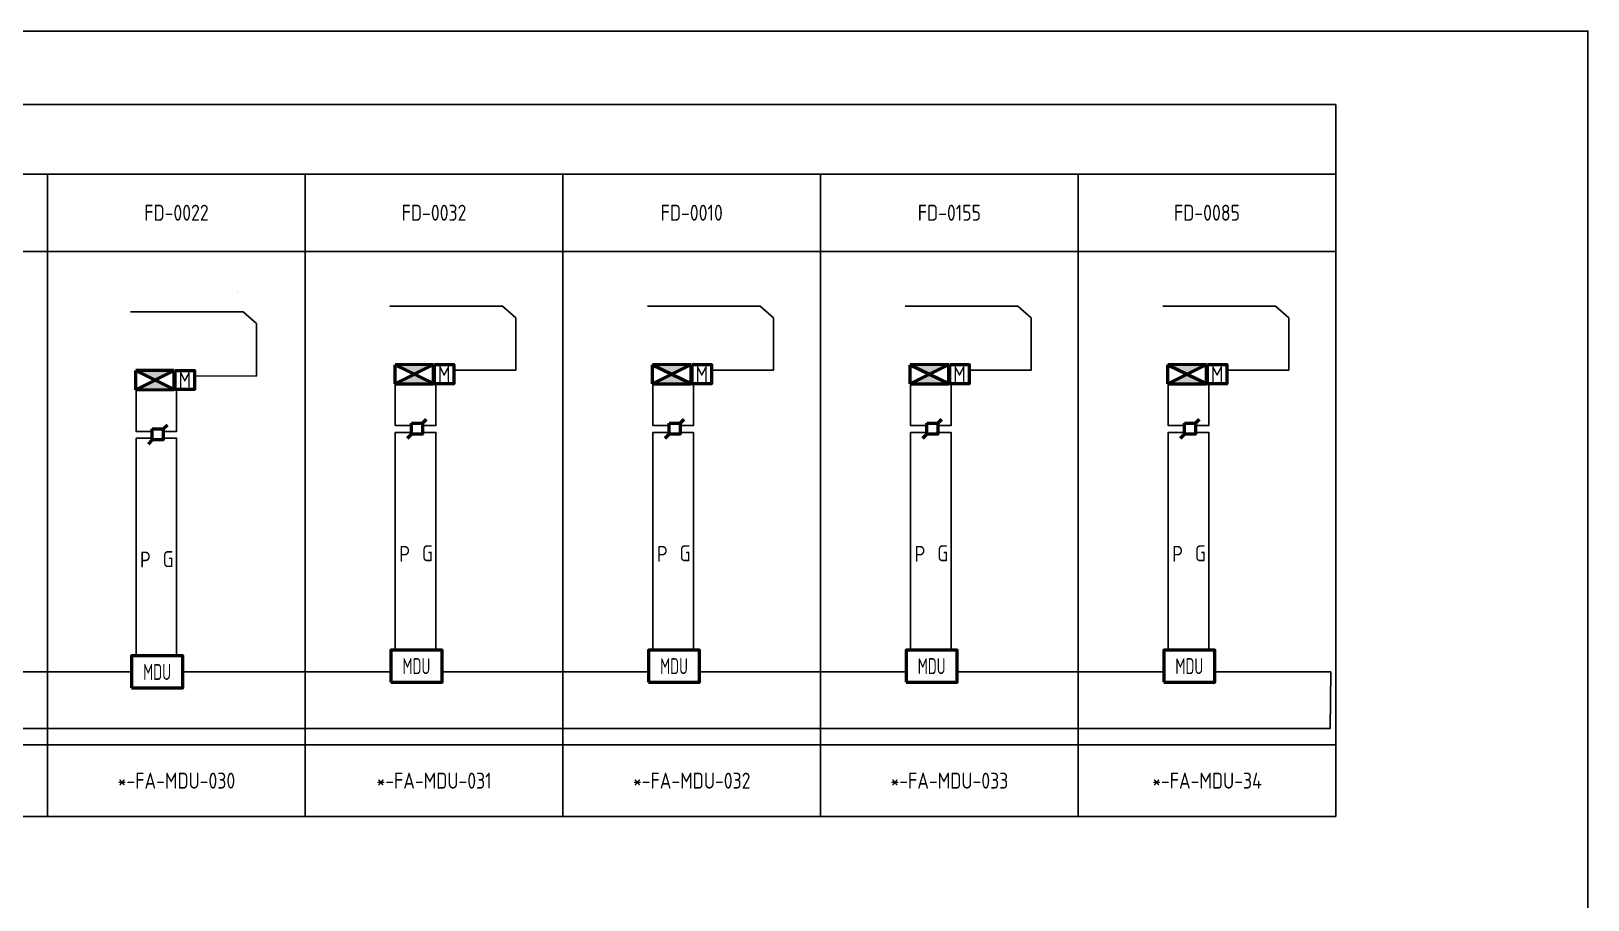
# Model space of a CAD drawing. Header units: millimetres. Extents: x 127230 to 906013, y -355313 to -209225.
# Drawn here: x 346038 to 370338, y -270844 to -257273 of the extents above; entities that cross this region are included whole.
import ezdxf
from ezdxf.enums import TextEntityAlignment as Align

# ---------------------------------------------------------------- set-up
doc = ezdxf.new("R2018")
doc.units = ezdxf.units.MM
doc.linetypes.add('Cплошная', pattern=[0])
for name, color, linetype, lineweight in [('14', 250, 'Continuous', 0), ('GM_кабель_СПС', 6, 'Continuous', 25), ('АТ_ПС_ИП_025', 1, 'Continuous', 25), ('АТ_ПС_ППКП_025', 5, 'Continuous', 25), ('АТ_ПС_Текст_025', 7, 'Continuous', 25), ('АТ_ПС_Трасса_100', 1, 'Continuous', 100)]:
    doc.layers.add(name, color=color, linetype=linetype, lineweight=lineweight)
doc.layers.add('ПС2', color=230, linetype='Continuous')
doc.styles.add('GLE_OASR_TextStyle', font='GOST2304A.ttf')
doc.styles.get("Standard").update_dxf_attribs({"font": 'gost_0.ttf'})
doc.styles.add('ГОСТ 2.304', font='CS_Gost2304.shx', dxfattribs={"width": 0.8})
doc.styles.add('Текст Т', font='isocpeur.ttf')

# ---------------------------------------------------------------- blocks, each defined once
blk = doc.blocks.new('*U53')
at = {"color": 0, "lineweight": 30, "width": 1.001, "flags": 104}
blk.add_attdef('ТЕКСТ1', text='', height=2.5, dxfattribs=at).set_placement((0.55, 3.27), align=Align.TOP_LEFT)
at = {"color": 0, "lineweight": 0}
blk.add_wipeout([(0, 4.3), (16.02, 4.3), (16.02, 0), (0, 0)], dxfattribs=at)
blk = doc.blocks.new('*U54')
at = {"color": 0, "lineweight": 30, "width": 1.001, "flags": 104}
blk.add_attdef('ТЕКСТ1', text='', height=2.5, dxfattribs=at).set_placement((0.55, 3.27), align=Align.TOP_LEFT)
at = {"color": 0, "lineweight": 0}
blk.add_wipeout([(0, 4.3), (21.07, 4.3), (21.07, 0), (0, 0)], dxfattribs=at)
blk = doc.blocks.new('*U49')
at = {"linetype": 'Continuous', "lineweight": 25}
blk.add_wipeout([(-1.5, -1.5), (-1.5, 1.5), (1.5, 1.5), (1.5, -1.5)], dxfattribs=at)
at = {"color": 0, "linetype": 'Continuous', "lineweight": -2}
for p, q in [((1.5, 1.5), (2.63, 2.63)), ((-1.5, -1.5), (-2.63, -2.63))]:
    blk.add_line(p, q, dxfattribs=at)
blk.add_lwpolyline([(-1.5, 1.5), (1.5, 1.5), (1.5, -1.5), (-1.5, -1.5)], close=True, dxfattribs=at)
blk = doc.blocks.new('*U52')
at = {"linetype": 'Continuous', "lineweight": -2}
h = blk.add_hatch(color=0, dxfattribs=at)
h.dxf.hatch_style = 1
h.paths.add_polyline_path([(-6, 2.97), (-2.98, 1.48), (0, 2.97)])
h.paths.add_polyline_path([(-2.98, 1.48), (-6, -0.03), (0, -0.03), (0, 0)])
at = {"color": 0, "linetype": 'Continuous', "lineweight": -2}
for p, q in [((-6, -0.03), (-6, 2.97)), ((0, 2.97), (-6, 2.97)), ((-6, 2.97), (0, 0)), ((-6, -0.03), (0, 2.97)), ((0, -0.03), (0, 2.97)), ((0, 1.47), (0.18, 1.47)), ((-6, -0.03), (0, -0.03))]:
    blk.add_line(p, q, dxfattribs=at)
blk.add_lwpolyline([(0.18, 2.97), (3.18, 2.97), (3.18, -0.03), (0.18, -0.03)], close=True, dxfattribs=at)
at = {"color": 0, "linetype": 'Continuous', "lineweight": -2, "style": 'GLE_OASR_TextStyle'}
blk.add_text('М', height=2.5, dxfattribs=at).set_placement((1.68, 1.47), align=Align.MIDDLE_CENTER)
blk = doc.blocks.new('*U51')
at = {"color": 0, "linetype": 'Continuous', "lineweight": -2}
blk.add_lwpolyline([(-8, -0.03), (0, -0.03), (0, 4.97), (-8, 4.97)], close=True, dxfattribs=at)
at = {"color": 0, "linetype": 'Continuous', "lineweight": -2, "style": 'ГОСТ 2.304', "width": 0.8, "flags": 4}
blk.add_attdef('НАДПИСЬ', text='', height=2.5, dxfattribs=at).set_placement((-4, 2.47), align=Align.MIDDLE_CENTER)
blk = doc.blocks.new('*U50')
at = {"color": 0, "lineweight": 0}
blk.add_wipeout([(-2.08, 6.13), (-19.65, 6.12), (-19.65, 1.83), (-2.08, 1.83)], dxfattribs=at)
at = {"color": 0, "linetype": 'Cплошная', "lineweight": 25}
for q in [(-19.65, 1.83), (0, 0)]:
    blk.add_line((-2.08, 1.83), q, dxfattribs=at)
at = {"color": 0, "lineweight": 30, "flags": 104}
blk.add_attdef('ТЕКСТ1', text='', height=2.5, dxfattribs=at).set_placement((-2.99, 5.1), align=Align.TOP_RIGHT)
blk = doc.blocks.new('*T83')
at = {"color": 7, "linetype": 'ByBlock', "transparency": 16777216}
for p, q in [((0, 0), (156845, 0)), ((0, 0), (0, -11120)), ((40217, 0), (40217, -11120)), ((44238, 0), (44238, -11120)), ((48260, 0), (48260, -11120)), ((88477, 0), (88477, -11120)), ((92498, 0), (92498, -11120)), ((96520, 0), (96520, -11120)), ((100542, 0), (100542, -11120)), ((104563, 0), (104563, -11120)), ((156845, 0), (156845, -11120)), ((0, -1085), (4022, -1085)), ((4022, -1085), (4022, -11120)), ((8043, -1085), (8043, -11120)), ((12065, -1085), (12065, -11120)), ((16087, -1085), (16087, -11120)), ((20108, -1085), (20108, -11120)), ((24130, -1085), (24130, -11120)), ((28152, -1085), (28152, -11120)), ((32173, -1085), (32173, -11120)), ((36195, -1085), (36195, -11120)), ((40217, -1085), (156845, -1085)), ((52282, -1085), (52282, -11120)), ((56303, -1085), (56303, -11120)), ((60325, -1085), (60325, -11120)), ((64347, -1085), (64347, -11120)), ((68368, -1085), (68368, -11120)), ((72390, -1085), (72390, -11120)), ((76412, -1085), (76412, -11120)), ((80433, -1085), (80433, -11120)), ((84455, -1085), (84455, -11120)), ((108585, -1085), (108585, -11120)), ((112607, -1085), (112607, -11120)), ((116628, -1085), (116628, -11120)), ((120650, -1085), (120650, -11120)), ((124672, -1085), (124672, -11120)), ((128693, -1085), (128693, -11120)), ((132715, -1085), (132715, -11120)), ((136737, -1085), (136737, -11120)), ((140758, -1085), (140758, -11120)), ((144780, -1085), (144780, -11120)), ((148802, -1085), (148802, -11120)), ((152823, -1085), (152823, -11120)), ((0, -2294), (156845, -2294)), ((0, -10002), (156845, -10002)), ((0, -11120), (156845, -11120))]:
    blk.add_line(p, q, dxfattribs=at)
at = {"color": 0, "linetype": 'ByBlock', "lineweight": -2, "transparency": 16777216}
blk.add_line((4022, -1085), (40217, -1085), dxfattribs=at)
at = {"color": 7, "transparency": 16777216, "attachment_point": 5}
for s, insert, char_height, width, style in [('Управление противопожарными клапанами', (94509, -542), 250, 4020.47, 'GLE_OASR_TextStyle'), ('Управление противопожарными клапанами', (20108, -542), 250, 40215.47, 'GLE_OASR_TextStyle'), ('Управление противопожарными клапанами', (68368, -542), 250, 40215.47, 'GLE_OASR_TextStyle'), ('Управление противопожарными клапанами', (130704, -542), 250, 52280.47, 'GLE_OASR_TextStyle'), ('Управление противопожарными клапанами', (42227, -542), 0.18, 4020.47, 'Текст Т'), ('Управление противопожарными клапанами', (46249, -542), 0.18, 4020.47, 'Текст Т'), ('Управление противопожарными клапанами', (90488, -542), 0.18, 4020.47, 'Текст Т'), ('Управление противопожарными клапанами', (98531, -542), 0.18, 4020.47, 'Текст Т'), ('Управление противопожарными клапанами', (102553, -542), 0.18, 4020.47, 'Текст Т'), ('Дистанционный пуск ^Jсистемы дымоудаления', (42227, -1689), 250, 4020.47, 'GLE_OASR_TextStyle'), ('Дистанционный пуск ^Jсистемы дымоудаления', (46249, -1689), 250, 4020.47, 'GLE_OASR_TextStyle'), ('Дистанционный пуск ^Jсистемы дымоудаления', (90488, -1689), 250, 4020.47, 'GLE_OASR_TextStyle'), ('Дистанционный пуск ^Jсистемы дымоудаления', (98531, -1689), 250, 4020.47, 'GLE_OASR_TextStyle'), ('Дистанционный пуск ^Jсистемы дымоудаления', (102553, -1689), 250, 4020.47, 'GLE_OASR_TextStyle'), ('FD-0142', (2011, -1689), 250, 4020.47, 'GLE_OASR_TextStyle'), ('FD-0141', (6032, -1689), 250, 4020.47, 'GLE_OASR_TextStyle'), ('FD-0027', (10054, -1689), 250, 4020.47, 'GLE_OASR_TextStyle'), ('FD-0005', (14076, -1689), 250, 4020.47, 'GLE_OASR_TextStyle'), ('SD-0004', (18097, -1689), 250, 4020.47, 'GLE_OASR_TextStyle'), ('FD-0004', (22119, -1689), 250, 4020.47, 'GLE_OASR_TextStyle'), ('FD-0140', (26141, -1689), 250, 4020.47, 'GLE_OASR_TextStyle'), ('FD-0028', (30162, -1689), 250, 4020.47, 'GLE_OASR_TextStyle'), ('FD-0030', (34184, -1689), 250, 4020.47, 'GLE_OASR_TextStyle'), ('FD-0027', (38206, -1689), 250, 4020.47, 'GLE_OASR_TextStyle'), ('FD-121', (50271, -1689), 250, 4020.47, 'GLE_OASR_TextStyle'), ('FD-0080', (54292, -1689), 250, 4020.47, 'GLE_OASR_TextStyle'), ('FD-0077', (58314, -1689), 250, 4020.47, 'GLE_OASR_TextStyle'), ('FD-0025', (62336, -1689), 250, 4020.47, 'GLE_OASR_TextStyle'), ('FD-0026', (66357, -1689), 250, 4020.47, 'GLE_OASR_TextStyle'), ('FD-0137.2', (70379, -1689), 250, 4020.47, 'GLE_OASR_TextStyle'), ('FD-0137.1', (74401, -1689), 250, 4020.47, 'GLE_OASR_TextStyle'), ('FD-0113', (78422, -1689), 250, 4020.47, 'GLE_OASR_TextStyle'), ('FD-0072', (82444, -1689), 250, 4020.47, 'GLE_OASR_TextStyle'), ('FD-0073', (86466, -1689), 250, 4020.47, 'GLE_OASR_TextStyle'), ('FD-0137.3', (94509, -1689), 250, 4020.47, 'GLE_OASR_TextStyle'), ('FD-0002', (106574, -1689), 250, 4020.47, 'GLE_OASR_TextStyle'), ('FD-0083', (110596, -1689), 250, 4020.47, 'GLE_OASR_TextStyle'), ('FD-0082', (114618, -1689), 250, 4020.47, 'GLE_OASR_TextStyle'), ('FD-0024', (118639, -1689), 250, 4020.47, 'GLE_OASR_TextStyle'), ('SD-0001', (122661, -1689), 250, 4020.47, 'GLE_OASR_TextStyle'), ('FD-0001', (126683, -1689), 250, 4020.47, 'GLE_OASR_TextStyle'), ('FD-0003', (130704, -1689), 250, 4020.47, 'GLE_OASR_TextStyle'), ('FD-0023', (134726, -1689), 250, 4020.47, 'GLE_OASR_TextStyle'), ('FD-0022', (138748, -1689), 250, 4020.47, 'GLE_OASR_TextStyle'), ('FD-0032', (142769, -1689), 250, 4020.47, 'GLE_OASR_TextStyle'), ('FD-0010', (146791, -1689), 250, 4020.47, 'GLE_OASR_TextStyle'), ('FD-0155', (150813, -1689), 250, 4020.47, 'GLE_OASR_TextStyle'), ('FD-0085', (154834, -1689), 250, 4020.47, 'GLE_OASR_TextStyle'), ('*-FA-MDU-001', (2011, -10561), 250, 4020.47, 'GLE_OASR_TextStyle'), ('*-FA-MDU-002', (6032, -10561), 250, 4020.47, 'GLE_OASR_TextStyle'), ('*-FA-MDU-003', (10054, -10561), 250, 4020.47, 'GLE_OASR_TextStyle'), ('*-FA-MDU-004', (14076, -10561), 250, 4020.47, 'GLE_OASR_TextStyle'), ('*-FA-MDU-005', (18097, -10561), 250, 4020.47, 'GLE_OASR_TextStyle'), ('*-FA-MDU-006', (22119, -10561), 250, 4020.47, 'GLE_OASR_TextStyle'), ('*-FA-MDU-007', (26141, -10561), 250, 4020.47, 'GLE_OASR_TextStyle'), ('*-FA-MDU-008', (30162, -10561), 250, 4020.47, 'GLE_OASR_TextStyle'), ('*-FA-MDU-009', (34184, -10561), 250, 4020.47, 'GLE_OASR_TextStyle'), ('*-FA-MDU-010', (38206, -10561), 250, 4020.47, 'GLE_OASR_TextStyle'), ('*-FA-SIB-11.7', (42227, -10561), 250, 4020.47, 'GLE_OASR_TextStyle'), ('*-FA-SIB-11.6', (46249, -10561), 250, 4020.47, 'GLE_OASR_TextStyle'), ('*-FA-MDU-011', (50271, -10561), 250, 4020.47, 'GLE_OASR_TextStyle'), ('*-FA-MDU-012', (54292, -10561), 250, 4020.47, 'GLE_OASR_TextStyle'), ('*-FA-MDU-013', (58314, -10561), 250, 4020.47, 'GLE_OASR_TextStyle'), ('*-FA-MDU-014', (62336, -10561), 250, 4020.47, 'GLE_OASR_TextStyle'), ('*-FA-MDU-015', (66357, -10561), 250, 4020.47, 'GLE_OASR_TextStyle'), ('*-FA-MDU-016', (70379, -10561), 250, 4020.47, 'GLE_OASR_TextStyle'), ('*-FA-MDU-017', (74401, -10561), 250, 4020.47, 'GLE_OASR_TextStyle'), ('*-FA-MDU-018', (78422, -10561), 250, 4020.47, 'GLE_OASR_TextStyle'), ('*-FA-MDU-019', (82444, -10561), 250, 4020.47, 'GLE_OASR_TextStyle'), ('*-FA-MDU-020', (86466, -10561), 250, 4020.47, 'GLE_OASR_TextStyle'), ('*-FA-SIB-11.5', (90488, -10561), 250, 4020.47, 'GLE_OASR_TextStyle'), ('*-FA-MDU-021', (94509, -10561), 250, 4020.47, 'GLE_OASR_TextStyle'), ('*-FA-SIB-11.4', (98531, -10561), 250, 4020.47, 'GLE_OASR_TextStyle'), ('*-FA-SIB-11.3', (102553, -10561), 250, 4020.47, 'GLE_OASR_TextStyle'), ('*-FA-MDU-022', (106574, -10561), 250, 4020.47, 'GLE_OASR_TextStyle'), ('*-FA-MDU-023', (110596, -10561), 250, 4020.47, 'GLE_OASR_TextStyle'), ('*-FA-MDU-024', (114618, -10561), 250, 4020.47, 'GLE_OASR_TextStyle'), ('*-FA-MDU-025', (118639, -10561), 250, 4020.47, 'GLE_OASR_TextStyle'), ('*-FA-MDU-026', (122661, -10561), 250, 4020.47, 'GLE_OASR_TextStyle'), ('*-FA-MDU-027', (126683, -10561), 250, 4020.47, 'GLE_OASR_TextStyle'), ('*-FA-MDU-028', (130704, -10561), 250, 4020.47, 'GLE_OASR_TextStyle'), ('*-FA-MDU-029', (134726, -10561), 250, 4020.47, 'GLE_OASR_TextStyle'), ('*-FA-MDU-030', (138748, -10561), 250, 4020.47, 'GLE_OASR_TextStyle'), ('*-FA-MDU-031', (142769, -10561), 250, 4020.47, 'GLE_OASR_TextStyle'), ('*-FA-MDU-032', (146791, -10561), 250, 4020.47, 'GLE_OASR_TextStyle'), ('*-FA-MDU-033', (150813, -10561), 250, 4020.47, 'GLE_OASR_TextStyle'), ('*-FA-MDU-34', (154834, -10561), 250, 4020.47, 'GLE_OASR_TextStyle')]:
    blk.add_mtext(s, dxfattribs=dict(at, insert=insert, char_height=char_height, width=width, style=style))

msp = doc.modelspace()

# ---------------------------------------------------------------- linework, layer by layer
at = {"layer": '14', "color": 6, "lineweight": 25}
for points in [[(347676, -262875), (347676, -263525), (347928, -263525)], [(351723, -262785), (351723, -263435), (351975, -263435)], [(355745, -262785), (355745, -263435), (355997, -263435)], [(359766, -262785), (359766, -263435), (360018, -263435)], [(363788, -262785), (363788, -263435), (364040, -263435)]]:
    msp.add_lwpolyline(points, dxfattribs=at)
at = {"layer": 'GM_кабель_СПС'}
msp.add_lwpolyline([(206256, -267284), (366325, -267284), (366314, -268167), (208961, -268167), (208961, -281375), (368507, -281312), (368507, -282711), (205488, -282711), (205511, -267534)], dxfattribs=at)
at = {"layer": 'АТ_ПС_Трасса_100', "color": 92, "lineweight": 25, "ltscale": 100}
for points in [[(348100, -263525), (348308, -263525), (348308, -262876)], [(352148, -263435), (352356, -263435), (352356, -262786)], [(356169, -263435), (356377, -263435), (356377, -262786)], [(360191, -263435), (360399, -263435), (360399, -262786)], [(364213, -263435), (364421, -263435), (364421, -262786)], [(348100, -263632), (348308, -263632), (348308, -267034)], [(352148, -263542), (352356, -263542), (352356, -266943)], [(356169, -263542), (356377, -263542), (356377, -266943)], [(360191, -263542), (360399, -263542), (360399, -266943)], [(364213, -263542), (364421, -263542), (364421, -266943)]]:
    msp.add_lwpolyline(points, dxfattribs=at)
at = {"layer": 'АТ_ПС_Трасса_100', "color": 6, "lineweight": 25, "ltscale": 100}
for points in [[(347928, -263632), (347676, -263632), (347676, -267034)], [(351975, -263542), (351723, -263542), (351723, -266943)], [(355997, -263542), (355745, -263542), (355745, -266943)], [(360018, -263542), (359766, -263542), (359766, -266943)], [(364040, -263542), (363788, -263542), (363788, -266943)]]:
    msp.add_lwpolyline(points, dxfattribs=at)

# ---------------------------------------------------------------- block references
msp.add_blockref('*T83', (209559, -258421))
at = {"layer": 'ПС2', "color": 5, "lineweight": 50, "transparency": 33554687, "xscale": 100, "yscale": 100, "zscale": 100, "rotation": 0.1250381865928775}
for p in [(348271, -262870), (352319, -262780), (356340, -262780), (360362, -262780), (364384, -262780)]:
    msp.add_blockref('*U52', p, dxfattribs=at)

# ---------------------------------------------------------------- texts
at = {"layer": 'АТ_ПС_Текст_025', "char_height": 250, "attachment_point": 5, "style": 'GLE_OASR_TextStyle'}
for s, insert in [('P', (351869, -265439)), ('G', (352225, -265430)), ('P', (355891, -265439)), ('G', (356246, -265430)), ('P', (359913, -265439)), ('G', (360268, -265430)), ('P', (363934, -265439)), ('G', (364290, -265430)), ('P', (347822, -265529)), ('G', (348177, -265521))]:
    msp.add_mtext_dynamic_manual_height_columns(s, width=1237.88, gutter_width=12.5, heights=[0], dxfattribs=dict(at, insert=insert))

# ---------------------------------------------------------------- next in the draw order: block references
at = {"layer": 'АТ_ПС_ИП_025', "lineweight": 50, "xscale": 57.51779866433964, "yscale": 57.51779866433964, "zscale": 57.51779866433964}
for p in [(352061, -263484), (356083, -263484), (360105, -263484), (364126, -263484), (348014, -263574)]:
    msp.add_blockref('*U49', p, dxfattribs=at)
at = {"layer": 'АТ_ПС_Текст_025', "linetype": 'Continuous'}
ref = msp.add_blockref('*U50', (353603, -261753), dxfattribs=dict(at, xscale=100, yscale=100, zscale=100))
lines = msp.add_mtext('230 В AC*** ', dxfattribs={"layer": '0', "color": 0, "insert": (353304, -261243), "char_height": 2.5, "attachment_point": 1})
ref.add_attrib('ТЕКСТ1', '', (353304, -261243), dxfattribs={"flags": 104}).embed_mtext(lines)
ref = msp.add_blockref('*U50', (357625, -261753), dxfattribs=dict(at, xscale=100, yscale=100, zscale=100))
lines = msp.add_mtext('230 В AC*** ', dxfattribs={"layer": '0', "color": 0, "insert": (357326, -261243), "char_height": 2.5, "attachment_point": 1})
ref.add_attrib('ТЕКСТ1', '', (357326, -261243), dxfattribs={"flags": 104}).embed_mtext(lines)
ref = msp.add_blockref('*U50', (361646, -261753), dxfattribs=dict(at, xscale=100, yscale=100, zscale=100))
lines = msp.add_mtext('230 В AC*** ', dxfattribs={"layer": '0', "color": 0, "insert": (361347, -261243), "char_height": 2.5, "attachment_point": 1})
ref.add_attrib('ТЕКСТ1', '', (361347, -261243), dxfattribs={"flags": 104}).embed_mtext(lines)
ref = msp.add_blockref('*U50', (365668, -261753), dxfattribs=dict(at, xscale=100, yscale=100, zscale=100))
lines = msp.add_mtext('230 В AC*** ', dxfattribs={"layer": '0', "color": 0, "insert": (365369, -261243), "char_height": 2.5, "attachment_point": 1})
ref.add_attrib('ТЕКСТ1', '', (365369, -261243), dxfattribs={"flags": 104}).embed_mtext(lines)
ref = msp.add_blockref('*U50', (349556, -261843), dxfattribs=dict(at, xscale=100, yscale=100, zscale=100))
lines = msp.add_mtext('230 В AC*** ', dxfattribs={"layer": '0', "color": 0, "insert": (349257, -261333), "char_height": 2.5, "attachment_point": 1})
ref.add_attrib('ТЕКСТ1', '', (349257, -261333), dxfattribs={"flags": 104}).embed_mtext(lines)
at = {"layer": 'АТ_ПС_Текст_025', "transparency": 33554636}
ref = msp.add_blockref('*U53', (348367, -263700), dxfattribs=dict(at, xscale=99.99980000000001, yscale=99.99980000000001, zscale=99.99980000000001))
lines = msp.add_mtext('\\W1.0010;*FA-XK-030', dxfattribs={"layer": '0', "color": 0, "insert": (348422, -263373), "char_height": 2.5, "attachment_point": 1})
ref.add_attrib('ТЕКСТ1', '', (348422, -263373), dxfattribs={"flags": 104}).embed_mtext(lines)
ref = msp.add_blockref('*U53', (352414, -263610), dxfattribs=dict(at, xscale=99.99980000000001, yscale=99.99980000000001, zscale=99.99980000000001))
lines = msp.add_mtext('\\W1.0010;*FA-XK-031', dxfattribs={"layer": '0', "color": 0, "insert": (352469, -263282), "char_height": 2.5, "attachment_point": 1})
ref.add_attrib('ТЕКСТ1', '', (352469, -263282), dxfattribs={"flags": 104}).embed_mtext(lines)
ref = msp.add_blockref('*U53', (356436, -263610), dxfattribs=dict(at, xscale=99.99980000000001, yscale=99.99980000000001, zscale=99.99980000000001))
lines = msp.add_mtext('\\W1.0010;*FA-XK-032', dxfattribs={"layer": '0', "color": 0, "insert": (356490, -263282), "char_height": 2.5, "attachment_point": 1})
ref.add_attrib('ТЕКСТ1', '', (356490, -263282), dxfattribs={"flags": 104}).embed_mtext(lines)
ref = msp.add_blockref('*U53', (360458, -263610), dxfattribs=dict(at, xscale=99.99980000000001, yscale=99.99980000000001, zscale=99.99980000000001))
lines = msp.add_mtext('\\W1.0010;*FA-XK-033', dxfattribs={"layer": '0', "color": 0, "insert": (360512, -263282), "char_height": 2.5, "attachment_point": 1})
ref.add_attrib('ТЕКСТ1', '', (360512, -263282), dxfattribs={"flags": 104}).embed_mtext(lines)
ref = msp.add_blockref('*U53', (364498, -263609), dxfattribs=dict(at, xscale=99.99980000000001, yscale=99.99980000000001, zscale=99.99980000000001))
lines = msp.add_mtext('\\W1.0010;*FA-XK-034', dxfattribs={"layer": '0', "color": 0, "insert": (364553, -263281), "char_height": 2.5, "attachment_point": 1})
ref.add_attrib('ТЕКСТ1', '', (364553, -263281), dxfattribs={"flags": 104}).embed_mtext(lines)
at = {"layer": 'АТ_ПС_Текст_025', "transparency": 33554636, "xscale": 99.99980000000001, "yscale": 99.99980000000001, "zscale": 99.99980000000001, "rotation": 90.0000000004073}
for p in [(351607, -266173), (352873, -266173), (355629, -266173), (356894, -266173), (359651, -266173), (360916, -266173), (363672, -266173), (364938, -266173), (347560, -266263), (348825, -266263)]:
    msp.add_blockref('*U54', p, dxfattribs=at)

# ---------------------------------------------------------------- next in the draw order: wipeouts: each hides what was drawn before it
at = {"lineweight": 25}
for points in [[(347605, -267034), (348405, -267034), (348405, -267534), (347605, -267534)], [(351652, -266943), (352452, -266943), (352452, -267443), (351652, -267443)], [(355674, -266943), (356474, -266943), (356474, -267443), (355674, -267443)], [(359695, -266943), (360495, -266943), (360495, -267443), (359695, -267443)], [(363717, -266943), (364517, -266943), (364517, -267443), (363717, -267443)]]:
    msp.add_wipeout(points, dxfattribs=at).dxf.layer = 'АТ_ПС_Трасса_100'

# ---------------------------------------------------------------- next in the draw order: linework, layer by layer
at = {"color": 18, "true_color": 0x000000}
msp.add_lwpolyline([(204063, -285232), (370338, -285232), (370338, -257273), (204063, -257273)], close=True, dxfattribs=at)
at = {"layer": '14', "color": 6, "lineweight": 25}
for points in [[(349556, -261843), (349556, -262662), (348589, -262657)], [(353603, -261753), (353603, -262572), (352636, -262567)], [(357625, -261753), (357625, -262572), (356658, -262567)], [(361646, -261753), (361646, -262572), (360680, -262567)], [(365668, -261753), (365668, -262572), (364701, -262567)]]:
    msp.add_lwpolyline(points, dxfattribs=at)

# ---------------------------------------------------------------- next in the draw order: block references
at = {"layer": 'АТ_ПС_ППКП_025', "color": 1, "linetype": 'Continuous', "lineweight": 50}
ref = msp.add_blockref('*U51', (348404, -267530), dxfattribs=dict(at, xscale=100, yscale=100, zscale=100))
ref.add_attrib('НАДПИСЬ', 'MDU', dxfattribs={"layer": '0', "color": 0, "linetype": 'Continuous', "lineweight": -2, "height": 250, "style": 'ГОСТ 2.304', "width": 0.8}).set_placement((348005, -267284), align=Align.MIDDLE_CENTER)
ref = msp.add_blockref('*U51', (352452, -267440), dxfattribs=dict(at, xscale=100, yscale=100, zscale=100))
ref.add_attrib('НАДПИСЬ', 'MDU', dxfattribs={"layer": '0', "color": 0, "linetype": 'Continuous', "lineweight": -2, "height": 250, "style": 'ГОСТ 2.304', "width": 0.8}).set_placement((352052, -267193), align=Align.MIDDLE_CENTER)
ref = msp.add_blockref('*U51', (356473, -267440), dxfattribs=dict(at, xscale=100, yscale=100, zscale=100))
ref.add_attrib('НАДПИСЬ', 'MDU', dxfattribs={"layer": '0', "color": 0, "linetype": 'Continuous', "lineweight": -2, "height": 250, "style": 'ГОСТ 2.304', "width": 0.8}).set_placement((356074, -267193), align=Align.MIDDLE_CENTER)
ref = msp.add_blockref('*U51', (360495, -267440), dxfattribs=dict(at, xscale=100, yscale=100, zscale=100))
ref.add_attrib('НАДПИСЬ', 'MDU', dxfattribs={"layer": '0', "color": 0, "linetype": 'Continuous', "lineweight": -2, "height": 250, "style": 'ГОСТ 2.304', "width": 0.8}).set_placement((360095, -267193), align=Align.MIDDLE_CENTER)
ref = msp.add_blockref('*U51', (364517, -267440), dxfattribs=dict(at, xscale=100, yscale=100, zscale=100))
ref.add_attrib('НАДПИСЬ', 'MDU', dxfattribs={"layer": '0', "color": 0, "linetype": 'Continuous', "lineweight": -2, "height": 250, "style": 'ГОСТ 2.304', "width": 0.8}).set_placement((364117, -267193), align=Align.MIDDLE_CENTER)

doc.saveas('drawing.dxf')
